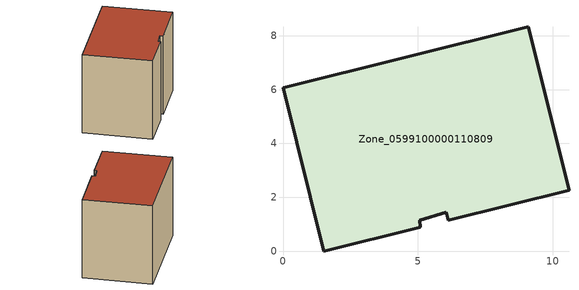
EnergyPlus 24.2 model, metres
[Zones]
Zone_0599100000110809
 floor ground (C_G): 6.12,1.15 6.05,1.45 5.07,1.14 5.09,0.89 1.52,0 0,6.06 9.1,8.33 10.61,2.27 z0
 wall outside (C_F): 6.12,1.15 10.61,2.27 9.1,8.33 0,6.06 1.52,0 5.09,0.89 5.07,1.14 6.05,1.45 6.12,1.15 z0:7.61
 roof outside (C_R): 6.05,1.45 6.12,1.15 10.61,2.27 9.1,8.33 0,6.06 1.52,0 5.09,0.89 5.07,1.14 z7.61
[BUILDING]
Pand.0599100000110809: North Axis=0; Terrain=City; Loads Convergence Tolerance Value=0.04; Temperature Convergence Tolerance Value=0.4; Solar Distribution=FullExterior; Maximum Number of Warmup Days=25; Minimum Number of Warmup Days=1
[Site:Location]
Rotterdam.The.Hague.AP_ZH_NLD Design_Conditions: Latitude=51.96; Longitude=4.45; Time Zone=1; Elevation=-4.5
[SITE:GROUNDTEMPERATURE:BUILDINGSURFACE]
18, 18, 18, 18, 18, 18, 18, 18, 18, 18, 18, 18
[MATERIAL] Thermal Absorptance=0.9; Solar Absorptance=0.7; Visible Absorptance=0.7
Name | Roughness | Thickness | Conductivity | Density | Specific Heat
G.TC.1965-1974 | MediumSmooth | 0.15 | 0.882353 | 540 | 1210
F.TC.1965-1974 | Rough | 0.3 | 0.697674 | 1920 | 840
R.TC.1965-1974 | MediumRough | 0.2 | 0.232558 | 1500 | 1000
[CONSTRUCTION]
C_G: G.TC.1965-1974
C_F: F.TC.1965-1974
C_R: R.TC.1965-1974
[ZONE]
Zone_0599100000110809: Type=1; Multiplier=1; Ceiling Height=Autocalculate; Volume=Autocalculate; Floor Area=autocalculate; Part of Total Floor Area=Yes
[ZONEINFILTRATION:DESIGNFLOWRATE]
Infil_Zone_0599100000110809: Zone or ZoneList or Space or SpaceList=Zone_0599100000110809; Schedule=AlwaysOn; Design Flow Rate Calculation Method=Flow/Area; Flow Rate per Floor Area=0.003; Constant Term Coefficient=1; Temperature Term Coefficient=0; Velocity Term Coefficient=0; Velocity Squared Term Coefficient=0
[HVACTEMPLATE:ZONE:IDEALLOADSAIRSYSTEM]
Zone_0599100000110809: Maximum Heating Supply Air Temperature=50; Minimum Cooling Supply Air Temperature=13; Maximum Heating Supply Air Humidity Ratio=0.0156; Minimum Cooling Supply Air Humidity Ratio=0.0077; Heating Limit=NoLimit; Cooling Limit=NoLimit; Dehumidification Control Type=ConstantSensibleHeatRatio; Cooling Sensible Heat Ratio=0.7; Dehumidification Setpoint=60; Humidification Control Type=None; Humidification Setpoint=30; Outdoor Air Method=None; Outdoor Air Flow Rate per Person=0.00944; Outdoor Air Flow Rate per Zone Floor Area=0; Outdoor Air Flow Rate per Zone=0; Demand Controlled Ventilation Type=None; Outdoor Air Economizer Type=NoEconomizer; Heat Recovery Type=None; Sensible Heat Recovery Effectiveness=0.7; Latent Heat Recovery Effectiveness=0.65
[ZONECONTROL:THERMOSTAT]
ThermostatControl_Zone_0599100000110809: Zone or ZoneList=Zone_0599100000110809; Control Type Schedule=DualSetpointControlType; Control 1=Thermostat_Zone_0599100000110809; Temperature Difference Between Cutout And Setpoint=0
[THERMOSTATSETPOINT:DUALSETPOINT]
Thermostat_Zone_0599100000110809: Heating Setpoint Temperature Schedule=HeatingSetpoint_Zone_0599100000110809; Cooling Setpoint Temperature Schedule=CoolingSetpoint_Zone_0599100000110809
[SCHEDULE:COMPACT]
HeatingSetpoint_Zone_0599100000110809: Through: 12/31, For: AllDays, Until: 24:00, 21
CoolingSetpoint_Zone_0599100000110809: Through: 12/31, For: AllDays, Until: 24:00, 24
DualSetpointControlType: Through: 12/31, For: AllDays, Until: 24:00, 4
AlwaysOn: Through: 12/31, For: AllDays, Until: 24:00, 1
